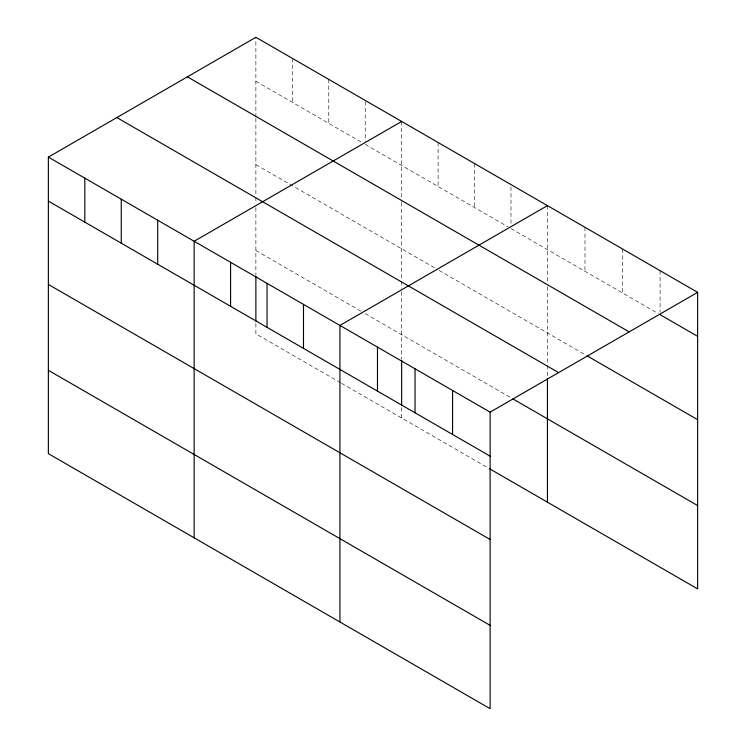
<?xml version="1.0" encoding="UTF-8"?>
<svg xmlns="http://www.w3.org/2000/svg" width="746" height="746" viewBox="0 0 746 746"><rect width="100%" height="100%" fill="white"/><g stroke="black" fill="none" stroke-linecap="round" stroke-linejoin="round"><path stroke-width="0.56" stroke-dasharray="3.73 2.8" d="M255.878 118.334L255.878 195.974M255.878 117.178L255.878 37.3M255.878 81.295L362.258 142.71M365.214 144.416L508.035 226.877M510.991 228.584L658.103 313.516M255.878 164.642L437.119 269.278M439.086 270.416L584.985 354.648M255.878 250.507L363.246 312.49M365.214 313.628L510.991 397.795M340.586 382.754L255.878 333.854L255.878 322.281M341.575 383.323L488.332 468.059M660.079 270.667L660.079 312.341M622.537 248.987L622.537 292.982M584.985 227.306L584.985 271.302M547.433 205.626L547.433 282.035M547.433 286.669L547.433 364.3M547.433 365.456L547.433 375.9M510.991 186.901L510.991 225.115M474.549 163.551L474.549 207.547M438.098 142.505L438.098 186.5M401.656 121.467L401.656 201.345M401.656 202.502L401.656 280.132M401.656 281.298L401.656 288.254M401.656 291.742L401.656 358.985M401.656 407.596L401.656 418.021M365.214 101.577L365.214 140.947M328.772 79.384L328.772 123.379M292.32 58.337L292.32 102.342M255.878 197.131L255.878 202.931M255.878 207.575L255.878 274.817"/><path stroke-width="1.12" d="M48.369 157.108L490.122 412.146L490.122 708.7L48.369 453.652L48.369 157.108L255.878 37.3L697.631 292.348L697.631 588.892L489.32 468.628M401.656 121.467L194.146 241.266L194.146 537.819M547.433 205.626L339.924 325.433L339.924 621.987M490.122 412.146L697.631 292.348M660.079 314.663L697.631 336.343M187.405 76.838L629.148 331.877M586.962 355.786L697.631 419.681M116.852 117.57L558.595 372.608M512.959 398.933L697.631 505.555M48.369 201.103L490.122 456.142M48.369 284.44L490.122 539.489M48.369 370.314L490.122 625.353M547.433 378.222L547.433 502.179M452.57 390.466L452.57 434.461M415.028 368.794L415.028 412.79M401.656 360.141L401.656 405.283M377.476 347.114L377.476 391.109M303.482 304.396L303.482 348.391M267.04 283.349L267.04 327.345M255.878 275.973L255.878 321.116M230.589 262.312L230.589 306.308M157.704 220.229L157.704 264.224M121.262 199.182L121.262 243.187M84.811 178.145L84.811 222.14"/></g></svg>
